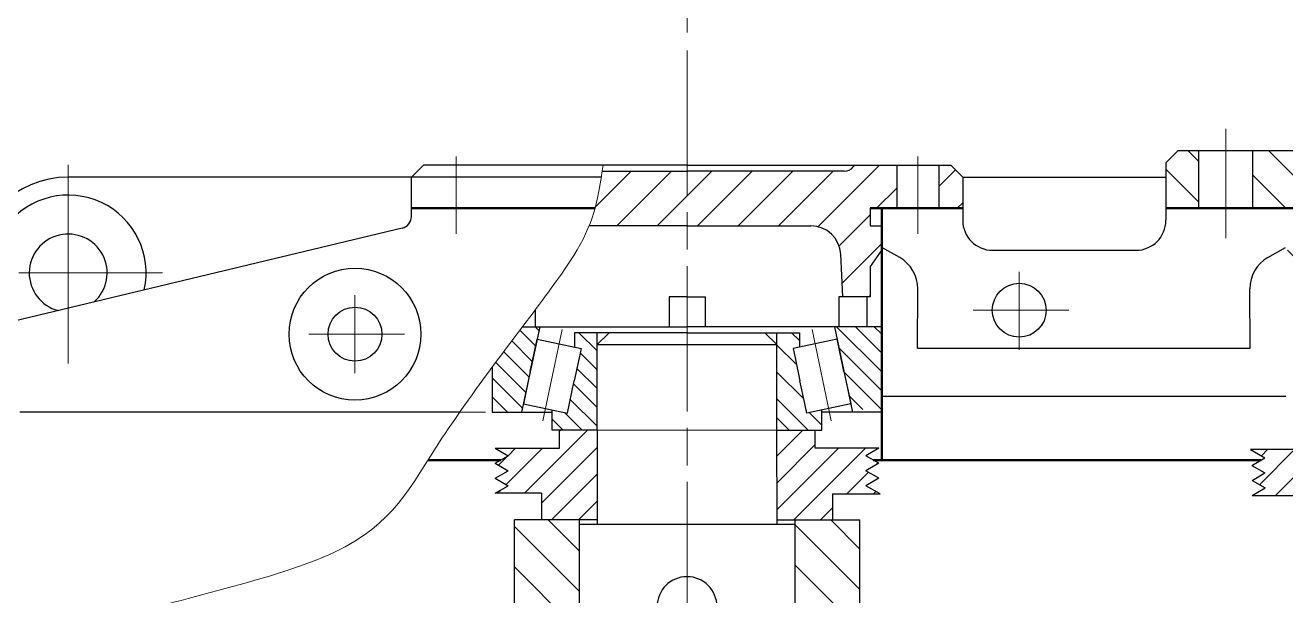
# Model space of a CAD drawing. Extents: x -500 to 7960, y -6170 to 1582.
# Drawn here: x 4593.1 to 4803.4, y 1322.1 to 1417.3 of the extents above; entities that cross this region are included whole.
import ezdxf

# ---------------------------------------------------------------- set-up
doc = ezdxf.new("R2010")
doc.units = 0
doc.linetypes.add('ACAD_ISO02W100', pattern=[15, 12, -3])
doc.linetypes.add('ACAD_ISO08W100', pattern=[36, 24, -3, 6, -3])
for name, color, linetype, lineweight in [('zhongxin', 1, 'ACAD_ISO08W100', 9), ('加粗实线受力图', 7, 'CONTINUOUS', 50), ('垫片', 7, 'CONTINUOUS', 50), ('粗实线', 7, 'CONTINUOUS', 25), ('细实线 波浪线', 3, 'CONTINUOUS', 9), ('细点画线', 1, 'ACAD_ISO08W100', 9), ('虚线', 2, 'ACAD_ISO02W100', 9)]:
    doc.layers.add(name, color=color, linetype=linetype, lineweight=lineweight)
pattern_1 = [(135, (2772.2984, 1101.0176), (-3.367596, -3.367596), [])]
pattern_2 = [(45, (2772.2984, 1101.0176), (-2.245064, 2.245064), [])]

msp = doc.modelspace()

# ---------------------------------------------------------------- hatches: boundary and pattern name
at = {"layer": '细实线 波浪线'}
h = msp.add_hatch(dxfattribs=at)
h.set_pattern_fill('ANSI31', color=256, scale=1.5, angle=90)
h.set_pattern_definition(pattern_1)
h.paths.add_polyline_path([(4814.764, 1383.25), (4825.413, 1383.25), (4825.413, 1384.904), (4818.375, 1386.789), (4804.911, 1386.789), (4804.911, 1384.254), (4803.413, 1384.254), (4803.413, 1380.789), (4803.93, 1379.025, -0.035712), (4804.292, 1377.351), (4809.713, 1377.351), (4809.771, 1378.499, -0.3996556)])
h.paths.add_polyline_path([(4908.913, 1396.389), (4901.413, 1396.389), (4899.661, 1394.595, -0.2020351), (4896.799, 1393.389), (4881.413, 1393.389), (4881.413, 1391.736), (4889.413, 1389.592), (4889.413, 1387.047), (4888.451, 1386.789), (4908.913, 1386.789)])
h.paths.add_polyline_path([(4903.413, 1384.254), (4901.915, 1384.254), (4901.915, 1386.789), (4888.451, 1386.789), (4881.413, 1384.904), (4881.413, 1383.25), (4892.062, 1383.25, -0.3996556), (4897.056, 1378.499), (4897.113, 1377.351), (4902.534, 1377.351, -0.0673857), (4903.413, 1380.449)])
h.paths.add_polyline_path([(4923.413, 1394.389), (4921.413, 1396.389), (4917.913, 1396.389), (4917.913, 1386.789), (4923.413, 1386.789)])
h.paths.add_polyline_path([(4825.413, 1391.736), (4825.413, 1393.389), (4810.027, 1393.389, -0.2020351), (4807.165, 1394.595), (4805.413, 1396.389), (4797.913, 1396.389), (4797.913, 1386.789), (4804.911, 1386.789), (4818.375, 1386.789), (4817.413, 1387.047), (4817.413, 1389.592)])
h.paths.add_polyline_path([(4788.913, 1396.389), (4785.413, 1396.389), (4783.413, 1394.389), (4783.413, 1386.789), (4788.913, 1386.789)])
h = msp.add_hatch(dxfattribs=at)
h.set_pattern_fill('ANSI31', color=256, scale=1.5)
h.set_pattern_definition([(45, (2772.2984, 1101.0176), (-3.367596, 3.367596), [])])
edge = h.paths.add_edge_path()
edge.add_spline(control_points=[(4689.342, 1392.989), (4689.149, 1391.644), (4688.575, 1388.176), (4687.808, 1385.476), (4687.164, 1383.868)], knot_values=[16.6583259, 16.6583259, 16.6583259, 16.6583259, 16.8723744, 17.2140485, 17.2140485, 17.2140485, 17.2140485], degree=3, periodic=0)
edge.add_line((4687.164, 1383.868), (4703.496, 1383.868))
edge.add_line((4703.496, 1383.868), (4703.496, 1392.989))
edge.add_line((4703.496, 1392.989), (4689.342, 1392.989))
h.paths.add_polyline_path([(4724.157, 1383.868, -0.3996556), (4729.151, 1379.117), (4729.505, 1372.039), (4734.061, 1372.039), (4734.061, 1377.089), (4735.996, 1379.868), (4735.996, 1383.868), (4734.061, 1383.868), (4734.061, 1386.789), (4738.496, 1386.789), (4738.496, 1393.989), (4731.496, 1393.989), (4731.238, 1393.688, -0.2189958), (4729.72, 1392.989), (4703.496, 1392.989), (4703.496, 1383.868)])
h.paths.add_polyline_path([(4749.496, 1391.989), (4747.496, 1393.989), (4745.496, 1393.989), (4745.496, 1386.789), (4749.496, 1386.789)])
h = msp.add_hatch(dxfattribs=at)
h.set_pattern_fill('ANSI31', color=256, scale=0.7, angle=90)
h.set_pattern_definition([(135, (2772.2984, 1101.0176), (-1.5715448, -1.5715448), [])])
h.paths.add_polyline_path([(4688.496, 1353.239), (4683.654, 1353.239), (4683.526, 1352.632), (4680.996, 1353.167), (4680.996, 1349.789), (4688.496, 1349.789)])
h.paths.add_polyline_path([(4688.496, 1364.039), (4688.496, 1366.039), (4684.746, 1366.039), (4684.746, 1363.617), (4685.805, 1363.393), (4685.471, 1361.817), (4684.665, 1358.013), (4683.86, 1354.208), (4683.654, 1353.239), (4688.496, 1353.239)])
edge = h.paths.add_edge_path()
edge.add_line((4678.91, 1367.039), (4676.051, 1367.039))
edge.add_spline(control_points=[(4676.051, 1367.039), (4674.433, 1364.886), (4672.714, 1362.601), (4670.996, 1360.283)], knot_values=[15.4542797, 15.4542797, 15.4542797, 15.4542797, 15.7160287, 15.7160287, 15.7160287, 15.7160287], degree=3, periodic=0)
edge.add_line((4670.996, 1360.283), (4670.996, 1352.789))
edge.add_line((4670.996, 1352.789), (4675.893, 1352.789))
edge.add_line((4675.893, 1352.789), (4678.91, 1367.039))
h.paths.add_polyline_path([(4735.996, 1367.039), (4728.083, 1367.039), (4731.005, 1353.239), (4735.996, 1353.239)])
h.paths.add_polyline_path([(4725.996, 1353.167), (4723.467, 1352.632), (4723.339, 1353.239), (4718.496, 1353.239), (4718.496, 1349.789), (4725.996, 1349.789)])
h.paths.add_polyline_path([(4676.032, 1367.014), (4675.727, 1366.609), (4675.746, 1366.634), (4675.765, 1366.66), (4675.785, 1366.685), (4675.804, 1366.71), (4675.823, 1366.736), (4675.842, 1366.761), (4675.861, 1366.787), (4675.88, 1366.812), (4675.899, 1366.837), (4675.918, 1366.863), (4675.937, 1366.888), (4675.956, 1366.913), (4675.975, 1366.938), (4675.994, 1366.964), (4676.013, 1366.989)])
h = msp.add_hatch(dxfattribs=at)
h.set_pattern_fill('ANSI31', color=256, angle=90)
h.set_pattern_definition([(135, (2772.2984, 1101.0176), (-2.245064, -2.245064), [])])
h.paths.add_polyline_path([(4721.522, 1361.817), (4721.188, 1363.393), (4722.246, 1363.617), (4722.246, 1366.039), (4718.496, 1366.039), (4718.496, 1353.239), (4723.339, 1353.239), (4723.133, 1354.208), (4722.328, 1358.013)])
h = msp.add_hatch(dxfattribs=at)
h.set_pattern_fill('ANSI31', color=256)
h.set_pattern_definition(pattern_2)
h.paths.add_polyline_path([(4688.564, 1349.789), (4682.225, 1349.789), (4682.225, 1346.754), (4671.496, 1346.754), (4673.662, 1345.504), (4671.496, 1344.254), (4673.662, 1343.004), (4671.496, 1341.754), (4673.662, 1340.504), (4671.496, 1339.254), (4679.206, 1339.254), (4679.206, 1334.789), (4688.564, 1334.789)])
h.paths.add_polyline_path([(4733.331, 1340.504), (4735.496, 1341.754), (4733.331, 1343.004), (4735.496, 1344.254), (4733.331, 1345.504), (4735.496, 1346.754), (4724.903, 1346.754), (4724.903, 1349.789), (4718.496, 1349.789), (4718.561, 1334.789), (4727.787, 1334.789), (4727.787, 1339.155), (4735.699, 1339.137)])
h = msp.add_hatch(dxfattribs=at)
h.set_pattern_fill('ANSI31', color=256)
h.set_pattern_definition(pattern_2)
h.paths.add_polyline_path([(4825.996, 1349.789), (4820.598, 1349.789), (4820.598, 1346.52), (4797.515, 1346.52), (4799.927, 1345.141), (4797.767, 1343.882), (4799.937, 1342.641), (4797.777, 1341.382), (4799.947, 1340.141), (4797.787, 1338.882), (4825.996, 1338.882)])
h.paths.add_polyline_path([(4909.059, 1343.882), (4906.899, 1345.141), (4909.311, 1346.52), (4886.395, 1346.52), (4886.395, 1349.789), (4880.996, 1349.789), (4880.996, 1338.882), (4909.039, 1338.882), (4906.879, 1340.141), (4909.049, 1341.382), (4906.889, 1342.641)])
h = msp.add_hatch(dxfattribs=at)
h.set_pattern_fill('ANSI31', color=256, scale=1.5, angle=90)
h.set_pattern_definition(pattern_1)
h.paths.add_polyline_path([(4672.522, 1307.969), (4672.522, 1320.219), (4668.204, 1321.376), (4668.204, 1309.126)], flags=24)
edge = h.paths.add_edge_path()
edge.add_line((4663.496, 1311.713), (4663.496, 1301.713))
edge.add_line((4663.496, 1301.713), (4672.696, 1301.713))
edge.add_arc((4672.696, 1299.713), 2, 0, 90, ccw=False)
edge.add_line((4674.696, 1299.713), (4674.696, 1295.509))
edge.add_line((4674.696, 1295.509), (4675.493, 1294.713))
edge.add_line((4675.493, 1294.713), (4685.496, 1294.713))
edge.add_line((4685.496, 1294.713), (4685.496, 1334.789))
edge.add_line((4685.496, 1334.789), (4674.696, 1334.789))
edge.add_line((4674.696, 1334.789), (4674.696, 1317.458))
edge.add_line((4674.696, 1317.458), (4674.696, 1313.713))
edge.add_arc((4672.696, 1313.713), 2, -90, 0, ccw=False)
edge.add_line((4672.696, 1311.713), (4663.496, 1311.713))
edge = h.paths.add_edge_path()
edge.add_line((4653.496, 1301.713), (4653.496, 1311.713))
edge.add_line((4653.496, 1311.713), (4639.396, 1311.713))
edge.add_arc((4639.396, 1326.713), 15, 259.3564, 270, ccw=False)
edge.add_line((4636.625, 1311.971), (4607.428, 1317.458))
edge.add_line((4607.428, 1317.458), (4605.295, 1311.424))
edge.add_line((4605.295, 1311.424), (4635.306, 1300.036))
edge.add_arc((4637.998, 1298.713), 3, 90, 153.82518, ccw=False)
edge.add_line((4637.998, 1301.713), (4653.496, 1301.713))
h = msp.add_hatch(dxfattribs=at)
h.set_pattern_fill('ANSI31', color=256, scale=1.5, angle=90)
h.set_pattern_definition(pattern_1)
edge = h.paths.add_edge_path()
edge.add_line((4753.496, 1311.713), (4753.496, 1302.219))
edge.add_line((4753.496, 1302.219), (4777.439, 1302.219))
edge.add_line((4777.439, 1302.219), (4801.698, 1311.424))
edge.add_line((4801.698, 1311.424), (4799.565, 1317.458))
edge.add_line((4799.565, 1317.458), (4770.368, 1311.971))
edge.add_arc((4767.597, 1326.713), 15, 270, 280.6436, ccw=False)
edge.add_line((4767.597, 1311.713), (4753.496, 1311.713))
edge = h.paths.add_edge_path()
edge.add_line((4743.496, 1302.219), (4743.496, 1311.713))
edge.add_line((4743.496, 1311.713), (4734.296, 1311.713))
edge.add_arc((4734.296, 1313.713), 2, 180, 270, ccw=False)
edge.add_line((4732.296, 1313.713), (4732.296, 1317.458))
edge.add_line((4732.296, 1317.458), (4732.296, 1334.789))
edge.add_line((4732.296, 1334.789), (4721.496, 1334.789))
edge.add_line((4721.496, 1334.789), (4721.496, 1302.219))
edge.add_line((4721.496, 1302.219), (4743.496, 1302.219))
h.paths.add_polyline_path([(4743.496, 1301.713), (4743.496, 1302.219), (4721.496, 1302.219), (4721.496, 1294.713), (4732.296, 1294.713), (4732.296, 1301.713)])
edge = h.paths.add_edge_path()
edge.add_line((4753.496, 1302.219), (4753.496, 1301.713))
edge.add_line((4753.496, 1301.713), (4768.994, 1301.713))
edge.add_arc((4768.994, 1298.713), 3, 26.17482, 90, ccw=False)
edge.add_line((4771.687, 1300.036), (4777.439, 1302.219))
edge.add_line((4777.439, 1302.219), (4753.496, 1302.219))

# ---------------------------------------------------------------- linework, layer by layer
at = {"layer": 'zhongxin'}
for p, q in [((4703.496, 1137.149), (4703.496, 1453.844)), ((4703.496, 1412.899), (4703.496, 1342.452)), ((4793.413, 1400.043), (4793.413, 1381.836)), ((4664.996, 1395.46), (4664.996, 1382.52)), ((4741.996, 1395.46), (4741.996, 1382.52)), ((4600.228, 1370.095), (4600.228, 1394.035)), ((4600.228, 1360.9), (4600.228, 1379.289)), ((4615.969, 1375.998), (4581.917, 1375.998)), ((4758.928, 1363.181), (4758.928, 1376.17)), ((4648.086, 1359.295), (4648.086, 1372.284)), ((4751.244, 1369.789), (4767.196, 1369.789)), ((4640.403, 1365.789), (4656.355, 1365.789))]:
    msp.add_line(p, q, dxfattribs=at)
at = {"layer": '加粗实线受力图'}
for p, q in [((4657.496, 1386.789), (4672.932, 1386.789)), ((4735.996, 1386.789), (4735.996, 1367.039)), ((4735.996, 1367.039), (4735.996, 1344.789)), ((4672.423, 1344.789), (4660.284, 1344.789)), ((4734.57, 1344.789), (4799.323, 1344.789))]:
    msp.add_line(p, q, dxfattribs=at)
at = {"layer": '垫片'}
for p, q in [((4657.496, 1386.789), (4688.136, 1386.789)), ((4734.061, 1386.789), (4749.496, 1386.789)), ((4783.413, 1386.789), (4804.911, 1386.789))]:
    msp.add_line(p, q, dxfattribs=at)
at = {"layer": '粗实线'}
for p, q in [((4785.413, 1396.389), (4783.413, 1394.389)), ((4825.913, 1396.389), (4785.413, 1396.389)), ((4788.913, 1386.789), (4788.913, 1396.389)), ((4797.913, 1386.789), (4797.913, 1396.389)), ((4659.496, 1393.989), (4657.496, 1391.989)), ((4703.496, 1393.989), (4659.496, 1393.989)), ((4689.342, 1392.989), (4703.496, 1392.989)), ((4703.496, 1393.989), (4747.496, 1393.989)), ((4729.72, 1392.989), (4703.496, 1392.989)), ((4731.496, 1393.989), (4731.238, 1393.688)), ((4738.496, 1393.989), (4738.496, 1386.789)), ((4745.496, 1393.989), (4745.496, 1386.789)), ((4747.496, 1393.989), (4749.496, 1391.989)), ((4783.413, 1394.389), (4783.413, 1384.789)), ((4689.193, 1391.989), (4600.228, 1391.989)), ((4657.496, 1385.43), (4657.496, 1391.989)), ((4749.496, 1391.989), (4749.496, 1384.789)), ((4749.496, 1391.989), (4783.413, 1391.989)), ((4734.061, 1386.789), (4734.061, 1383.868)), ((4749.496, 1386.789), (4745.021, 1386.789)), ((4655.963, 1383.486), (4493.184, 1344.447)), ((4703.496, 1383.868), (4687.164, 1383.868)), ((4703.496, 1383.868), (4724.157, 1383.868)), ((4734.061, 1383.868), (4735.996, 1383.868)), ((4734.061, 1383.868), (4735.996, 1383.868)), ((4738.993, 1378.558), (4736.025, 1380.266)), ((4800.417, 1378.558), (4803.385, 1380.266)), ((4729.505, 1372.039), (4729.151, 1379.117)), ((4735.996, 1379.868), (4734.061, 1377.089)), ((4754.496, 1379.789), (4778.413, 1379.789)), ((4734.061, 1377.089), (4734.061, 1372.039)), ((4703.496, 1372.039), (4700.496, 1372.039)), ((4700.496, 1372.039), (4700.496, 1367.039)), ((4703.496, 1372.039), (4706.496, 1372.039)), ((4706.496, 1372.039), (4706.496, 1367.039)), ((4734.061, 1372.039), (4728.852, 1372.039)), ((4728.852, 1372.039), (4728.852, 1367.039)), ((4733.485, 1372.039), (4733.485, 1367.039)), ((4741.964, 1363.452), (4742, 1373.336)), ((4797.446, 1363.452), (4797.41, 1373.336)), ((4678.141, 1369.826), (4678.141, 1367.039)), ((4678.91, 1367.039), (4675.893, 1352.789)), ((4676.051, 1367.039), (4703.496, 1367.039)), ((4688.496, 1366.039), (4684.746, 1366.039)), ((4684.746, 1366.039), (4684.746, 1363.617)), ((4688.496, 1349.789), (4688.496, 1366.039)), ((4690.496, 1366.039), (4688.496, 1364.039)), ((4703.496, 1366.039), (4688.496, 1366.039)), ((4735.996, 1367.039), (4703.496, 1367.039)), ((4703.496, 1366.039), (4716.496, 1366.039)), ((4716.496, 1366.039), (4718.496, 1364.039)), ((4716.496, 1366.039), (4722.246, 1366.039)), ((4718.496, 1349.789), (4718.496, 1366.039)), ((4722.246, 1366.039), (4722.246, 1363.617)), ((4728.083, 1367.039), (4731.1, 1352.789)), ((4735.996, 1367.039), (4735.996, 1352.789)), ((4688.496, 1349.789), (4688.496, 1364.039)), ((4688.496, 1364.039), (4718.496, 1364.039)), ((4741.964, 1363.452), (4797.446, 1363.452)), ((4670.996, 1360.283), (4670.996, 1352.789)), ((4670.996, 1360.283), (4670.996, 1352.789)), ((4735.996, 1355.452), (4803.413, 1355.452)), ((4665.575, 1352.789), (4592.14, 1352.789)), ((4670.996, 1352.789), (4673.393, 1352.789)), ((4670.996, 1352.789), (4680.996, 1352.789)), ((4680.996, 1349.789), (4680.996, 1353.167)), ((4725.996, 1349.789), (4725.996, 1353.167)), ((4735.996, 1352.789), (4725.996, 1352.789)), ((4735.996, 1352.789), (4733.6, 1352.789)), ((4688.564, 1349.789), (4680.996, 1349.789)), ((4682.225, 1346.754), (4682.225, 1349.789)), ((4688.564, 1334.102), (4688.564, 1349.789)), ((4718.496, 1349.789), (4725.996, 1349.789)), ((4718.564, 1334.102), (4718.496, 1349.789)), ((4724.903, 1346.754), (4724.903, 1349.789)), ((4671.496, 1346.754), (4682.225, 1346.754)), ((4671.496, 1346.754), (4673.662, 1345.504)), ((4735.496, 1346.754), (4724.903, 1346.754)), ((4735.496, 1346.754), (4733.331, 1345.504)), ((4820.598, 1346.52), (4797.515, 1346.52)), ((4797.515, 1346.52), (4799.927, 1345.141)), ((4671.496, 1344.254), (4673.662, 1345.504)), ((4671.496, 1344.254), (4673.662, 1343.004)), ((4735.496, 1344.254), (4733.331, 1345.504)), ((4735.496, 1344.254), (4733.331, 1343.004)), ((4797.767, 1343.882), (4799.927, 1345.141)), ((4671.496, 1341.754), (4673.662, 1343.004)), ((4735.496, 1341.754), (4733.331, 1343.004)), ((4797.767, 1343.882), (4799.937, 1342.641)), ((4797.777, 1341.382), (4799.937, 1342.641)), ((4671.496, 1341.754), (4673.662, 1340.504)), ((4671.496, 1339.254), (4673.662, 1340.504)), ((4735.496, 1341.754), (4733.331, 1340.504)), ((4735.699, 1339.137), (4733.331, 1340.504)), ((4797.777, 1341.382), (4799.947, 1340.141)), ((4797.787, 1338.882), (4799.947, 1340.141)), ((4679.206, 1339.254), (4671.496, 1339.254)), ((4679.206, 1339.254), (4679.206, 1334.789)), ((4727.787, 1339.155), (4727.787, 1334.789)), ((4727.787, 1339.155), (4735.699, 1339.137)), ((4797.787, 1338.882), (4880.996, 1338.882)), ((4688.564, 1334.789), (4674.696, 1334.789)), ((4674.696, 1317.458), (4674.696, 1334.789)), ((4685.496, 1334.789), (4685.496, 1294.713)), ((4685.496, 1334.102), (4721.496, 1334.102)), ((4718.564, 1334.789), (4732.296, 1334.789)), ((4721.496, 1334.789), (4721.496, 1294.713)), ((4732.296, 1334.789), (4732.296, 1313.713))]:
    msp.add_line(p, q, dxfattribs=at)
for points in [[(4677.328, 1359.566), (4678.133, 1363.371), (4678.467, 1364.947), (4682.136, 1364.17), (4685.805, 1363.393), (4685.471, 1361.817), (4684.665, 1358.013)], [(4729.665, 1359.566), (4728.86, 1363.371), (4728.526, 1364.947), (4724.857, 1364.17), (4721.188, 1363.393), (4721.522, 1361.817), (4722.328, 1358.013)], [(4677.328, 1359.566), (4676.522, 1355.762), (4676.188, 1354.186), (4679.857, 1353.409), (4683.526, 1352.632), (4683.86, 1354.208), (4684.665, 1358.013)], [(4729.665, 1359.566), (4730.471, 1355.762), (4730.805, 1354.186), (4727.136, 1353.409), (4723.467, 1352.632), (4723.133, 1354.208), (4722.328, 1358.013)]]:
    msp.add_lwpolyline(points, dxfattribs=at)
for centre, radius in [((4648.086, 1365.789), 11), ((4758.928, 1369.789), 4.5), ((4648.086, 1365.789), 4.5)]:
    msp.add_circle(centre, radius, dxfattribs=at)
for centre, radius, start, end in [((4729.72, 1394.989), 2, 270, 319.41011), ((4600.228, 1375.989), 16, 90, 180), ((4600.228, 1375.998), 13, 347.4001, 219.57217), ((4655.496, 1385.43), 2, 283.48613, 0), ((4754.496, 1384.789), 5, 180, 270), ((4778.413, 1384.789), 5, 270, 0), ((4600.228, 1375.998), 6.5, 311.91117, 255.0611), ((4724.157, 1378.868), 5, 2.86241, 90), ((4736, 1373.358), 6, 359.79017, 60.08016), ((4803.41, 1373.358), 6, 119.91984, 180.20983), ((4703.496, 1320.318), 5, 0, 180)]:
    msp.add_arc(centre, radius, start, end, dxfattribs=at)
at = {"layer": '细实线 波浪线'}
msp.add_line((4688.496, 1349.789), (4718.496, 1349.789), dxfattribs=at)
msp.add_open_spline([(4460.17, 1274.161), (4466.166, 1278.791), (4468.956, 1280.451), (4472.993, 1282.881), (4475.845, 1285.089), (4480.059, 1288.409), (4484.096, 1291.551), (4490.092, 1291.907), (4506.714, 1293.922), (4529.777, 1295.185), (4555.372, 1298.073), (4565.704, 1302.331), (4587.629, 1308.411), (4595.026, 1307.644), (4600.964, 1318.442), (4651.782, 1327.906), (4659.985, 1346.427), (4683.925, 1376.93), (4687.99, 1384.239), (4689.257, 1392.314), (4689.48, 1393.989)], degree=3, knots=[0, 0, 0, 0, 1, 2, 3, 4, 5, 6, 7, 8, 9, 10, 11, 12, 13, 14, 15, 16, 17, 17.2670935, 17.2670935, 17.2670935, 17.2670935], dxfattribs=at)
at = {"layer": '细点画线'}
for p, q in [((4679.416, 1351.326), (4682.642, 1366.561)), ((4727.577, 1351.326), (4724.351, 1366.561))]:
    msp.add_line(p, q, dxfattribs=at)
at = {"layer": '虚线'}
msp.add_line((4669.848, 1352.789), (4605.207, 1352.789), dxfattribs=at)

doc.saveas('drawing.dxf')
